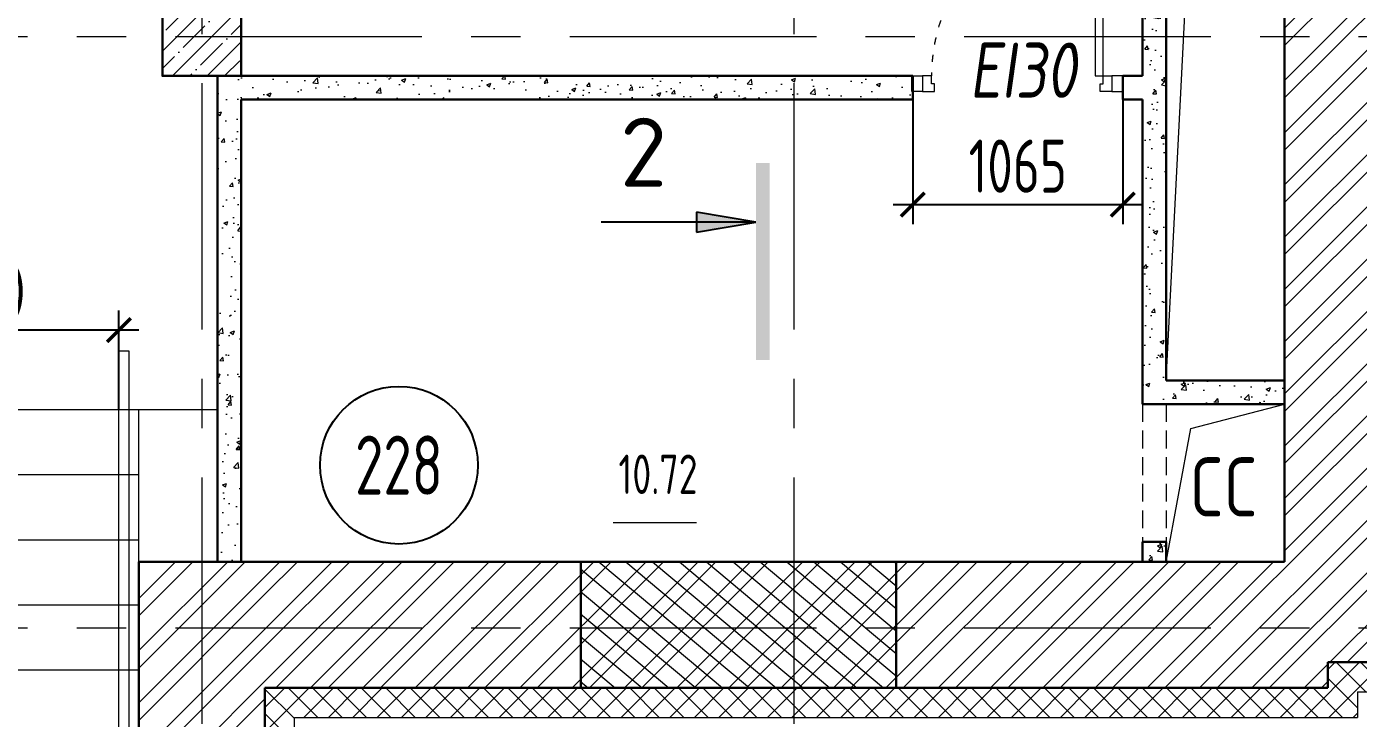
# Model space of a CAD drawing. Header units: millimetres. Extents: x -354900 to 8840672, y 0 to 292181.
# Drawn here: x -66184 to -59431, y 91141 to 94651 of the extents above; entities that cross this region are included whole.
import ezdxf
from ezdxf import colors
from ezdxf.entities.mleader import LeaderData, LeaderLine
from ezdxf.enums import TextEntityAlignment as Align
from ezdxf.math import Vec2, Vec3

# ---------------------------------------------------------------- set-up
doc = ezdxf.new("R2010")
doc.units = ezdxf.units.MM
doc.header["$MEASUREMENT"] = 0
for name, pattern in [('ACAD_ISO03W100', [30, 12, -18]), ('ADSK_Штрих_ш3 п1_5', [4.5, 3, -1.5]), ('CENTER', [2, 1.25, -0.25, 0.25, -0.25])]:
    doc.linetypes.add(name, pattern=pattern)
doc.layers.get('0').update_dxf_attribs({"color": 250, "lineweight": 9})
for name, color, linetype, lineweight in [('!!!_АР_перегородки блоки', 7, 'Continuous', 5), ('АР_Двери', 5, 'Continuous', 18), ('АР_Колонны', 5, 'Continuous', 30), ('АР_Колонны Штрих', 250, 'Continuous', 5), ('АР_Лестницы', 250, 'Continuous', 15), ('АР_Лестницы ограждения', 86, 'Continuous', 13), ('АР_Маркер экспликации', 239, 'Continuous', 13), ('АР_Навесной фасад', 5, 'Continuous', 5), ('АР_Номер помещения', 1, 'Continuous', 25), ('АР_Оси', 193, 'Continuous', 9), ('АР_Отметки', 250, 'Continuous', 15), ('АР_Перегородки газоблок', 165, 'Continuous', 30), ('АР_Перегородки газоблок_Штрих', 165, 'Continuous', 5), ('АР_Помещения_площадь', 19, 'Continuous', 9), ('АР_Размеры дверей', 15, 'Continuous', 0), ('АР_Разрезы', 175, 'Continuous', 9), ('АР_Сущ Несущая стена', 202, 'Continuous', 30), ('АР_тонкая линия', 250, 'Continuous', 0), ('АР_Утеплитель', 250, 'Continuous', 9), ('АР_Штриховка кирпич', 250, 'Continuous', 9)]:
    doc.layers.add(name, color=color, linetype=linetype, lineweight=lineweight)
doc.layers.add('АР_Отверстия', color=251, linetype='Continuous')
doc.layers.add('Тонкая', color=7, linetype='Continuous')
doc.layers.add('АР_ПБ_Двери', color=7, linetype='Continuous', lineweight=15, true_color=0xdb0000)
doc.styles.add('ICOCPEUR', font='isocpeur.ttf')
doc.styles.add('ISOCPEUR', font='isocpeur.ttf', dxfattribs={"width": 0.7})
doc.styles.add('METRO-STYLE', font='isocpeur.ttf', dxfattribs={"width": 0.9, "oblique": 15})
doc.styles.get("Standard").update_dxf_attribs({"font": 'isocpeur.ttf'})
doc.styles.add('Архитект', font='isocpeur.ttf', dxfattribs={"width": 0.8, "oblique": 8})
doc.dimstyles.new('R_100', dxfattribs={"dimtxt": 270, "dimasz": 120, "dimexe": 100, "dimexo": 0, "dimgap": 60, "dimtad": 1, "dimdec": 0, "dimrnd": 5, "dimzin": 0, "dimdsep": 46, "dimtxsty": 'ISOCPEUR', "dimblk": 'ARCHTICK', "dimcen": 0, "dimdle": 100, "dimclrd": 256, "dimclre": 256, "dimclrt": 256, "dimadec": 0, "dimazin": 0, "dimtfac": 2, "dimtdec": 0, "dimtofl": 0, "dimtmove": 1, "dimatfit": 3, "dimfxl": 1, "dimtvp": 3, "dimtolj": 1, "dimtzin": 0, "dimarcsym": 0})
pattern_1 = [(45, (-1028542.36, 164822.8), (-132.58252, 132.58252), []), (45, (-1028453.97, 164822.8), (-132.58252, 132.58252), [])]
pattern_2 = [(50, (-100, 0), (215.17805, -18.82564), [22.5, -247.5]), (355, (-100, 0), (-41.6254, 225.65764), [18, -198]), (100.45144, (-82.07, -1.57), (173.55265, 206.832), [19.12206, -210.34263]), (46.1842, (-100, 60), (320.1724, -49.6558), [33.75, -371.25]), (96.63564, (-73.32, 55.86), (280.3986, 292.2356), [28.6831, -315.5141]), (351.18416, (-100, 60), (280.3986, 292.2356), [27, -297]), (21, (-70, 45), (179.07212, -120.78567), [22.5, -247.5]), (326, (-70, 45), (72.9946, 217.545), [18, -198]), (71.45144, (-55.08, 34.93), (252.0667, 96.75935), [19.12206, -210.34263]), (37.5, (-100, 0), (3.647957, 99.868156), [0, -195.6, 0, -201, 0, -198.75]), (7.5, (-100, 0), (78.92086, 118.32351), [0, -114.6, 0, -191.1, 0, -75.75]), (327.5, (-166.9, 0), (160.14673, -6.76646), [0, -75, 0, -234, 0, -310.5]), (317.5, (-196.9, 0), (174.95585, 30.0315), [0, -97.5, 0, -155.4, 0, -220.5])]

# ---------------------------------------------------------------- blocks, each defined once
blk = doc.blocks.new('*U35')
for points in [[(0, 0), (0, -80), (55, -80), (55, 0), (0, 0)], [(55, -80), (55, 0), (115, 0), (115, -40), (100, -40), (100, -80), (55, -80)], [(1015, -80), (1015, 0), (955, 0), (955, -40), (970, -40), (970, -80), (1015, -80)], [(1070, 0), (1070, -80), (1015, -80), (1015, 0), (1070, 0)]]:
    blk.add_lwpolyline(points)
blk.add_lwpolyline([(100, -80), (100, -950), (140, -950), (140, -80)], close=True)
at = {"linetype": 'ACAD_ISO03W100', "ltscale": 3}
blk.add_arc((100, -80), 870, 270, 0, dxfattribs=at)
blk = doc.blocks.new('*U36')
at = {"layer": 'АР_Номер помещения', "color": 7}
blk.add_circle((-17213.8, 795.1), 400, dxfattribs=at)
at = {"layer": 'АР_Помещения_площадь', "color": 7}
blk.add_line((-15704.7, 502.4), (-16127, 502.4), dxfattribs=at)
at = {"color": 7, "style": 'ISOCPEUR', "width": 0.7, "flags": 1}
blk.add_attdef('КАТЕГОРИЯ', (-499.2, -2092.2), '', height=250, dxfattribs=at)
at = {"layer": 'АР_Номер помещения', "color": 7, "style": 'ISOCPEUR', "width": 0.7}
blk.add_attdef('НОМЕР_ПОМЕЩЕНИЯ', text='', height=300, dxfattribs=at).set_placement((-17213.8, 795.1), align=Align.MIDDLE_CENTER)
at = {"layer": 'АР_Помещения_площадь', "color": 7, "lineweight": 30, "width": 0.7, "flags": 104}
blk.add_attdef('ИМЯ_ПОМЕЩЕНИЯ', text='', height=100, dxfattribs=at).set_placement((129.6, 1300.5), align=Align.MIDDLE_CENTER)
at = {"layer": 'АР_Помещения_площадь', "color": 7, "style": 'ISOCPEUR', "width": 0.7}
blk.add_attdef('ПЛОЩАДЬ_ПОМЕЩЕНИЯ', text='', height=200, dxfattribs=at).set_placement((-15699.8, 749), align=Align.MIDDLE_RIGHT)
blk = doc.blocks.new('_ArchTick')
at = {"color": 0, "linetype": 'ByBlock', "const_width": 0.15}
blk.add_lwpolyline([(-0.5, -0.5), (0.5, 0.5)], dxfattribs=at)
blk = doc.blocks.new('*D485')
at = {"layer": 'АР_Размеры дверей', "lineweight": -2, "ltscale": 100, "transparency": 16777216}
for p, q in [((-61690.4, 94280.8), (-61690.4, 93647.9)), ((-60625.4, 94280.5), (-60625.4, 93647.9)), ((-61790.4, 93747.9), (-60525.4, 93747.9))]:
    blk.add_line(p, q, dxfattribs=at)
at = {"layer": 'АР_Размеры дверей', "lineweight": -2, "ltscale": 100, "transparency": 16777216, "xscale": 120, "yscale": 120, "zscale": 120, "rotation": 180}
blk.add_blockref('_ArchTick', (-61690.4, 93747.9), dxfattribs=at)
at = {"layer": 'АР_Размеры дверей', "lineweight": -2, "ltscale": 100, "transparency": 16777216, "xscale": 120, "yscale": 120, "zscale": 120}
blk.add_blockref('_ArchTick', (-60625.4, 93747.9), dxfattribs=at)
at = {"layer": 'АР_Размеры дверей', "ltscale": 100, "transparency": 16777216, "insert": (-61157.9, 93942.9), "char_height": 270, "attachment_point": 5, "style": 'ISOCPEUR'}
blk.add_mtext('\\A1;1065', dxfattribs=at)
blk = doc.blocks.new('A$C60573c2e')
at = {"layer": 'АР_Разрезы', "ltscale": 100}
h = blk.add_hatch(color=5, dxfattribs=at)
h.dxf.hatch_style = 1
h.paths.add_polyline_path([(20809.5, -37642.3), (20879.5, -37642.3), (20879.5, -36642.3), (20809.5, -36642.3)])
h.paths.add_polyline_path([(20509.1, -36992.5), (20809.5, -36942.3), (20509.1, -36942.3)])
h.paths.add_polyline_path([(20509.1, -36942.3), (20809.5, -36942.3), (20509.1, -36892)])
at = {"layer": 'АР_Разрезы', "color": 5, "lineweight": 25, "ltscale": 100}
for p, q in [((20809.5, -36942.3), (20509.1, -36892)), ((20509.1, -36892), (20509.1, -36992.5)), ((20509.1, -36992.5), (20809.5, -36942.3))]:
    blk.add_line(p, q, dxfattribs=at)
at = {"layer": 'АР_Разрезы', "color": 5, "lineweight": 25, "ltscale": 100, "elevation": 0}
blk.add_lwpolyline([(20809.5, -36942.3), (20025.8, -36942.3)], dxfattribs=at)
at = {"layer": 'АР_Разрезы', "color": 5, "lineweight": 25, "ltscale": 100, "insert": (20359.5, -36412.7), "char_height": 350, "width": 583.333, "attachment_point": 3, "style": 'METRO-STYLE'}
blk.add_mtext('{\\Q0;\\W1;2}', dxfattribs=at)
blk = doc.blocks.new('_DotSmall')
at = {"color": 0, "linetype": 'ByBlock', "const_width": 0.5}
blk.add_lwpolyline([(-0.0625, 0, 1), (0.0625, 0, 1)], format="xyb", close=True, dxfattribs=at)
blk = doc.blocks.new('*D597')
at = {"layer": 'АР_Размеры дверей', "lineweight": -2, "ltscale": 100, "transparency": 16777216}
for p, q in [((-67168.3, 92674.6), (-67168.3, 93210.4)), ((-65715.9, 92705.7), (-65715.9, 93210.4)), ((-65615.9, 93110.4), (-67268.3, 93110.4))]:
    blk.add_line(p, q, dxfattribs=at)
at = {"layer": 'АР_Размеры дверей', "lineweight": -2, "ltscale": 100, "transparency": 16777216, "xscale": 120, "yscale": 120, "zscale": 120, "rotation": 180}
blk.add_blockref('_ArchTick', (-67168.3, 93110.4), dxfattribs=at)
at = {"layer": 'АР_Размеры дверей', "lineweight": -2, "ltscale": 100, "transparency": 16777216, "xscale": 120, "yscale": 120, "zscale": 120}
blk.add_blockref('_ArchTick', (-65715.9, 93110.4), dxfattribs=at)
at = {"layer": 'АР_Размеры дверей', "ltscale": 100, "transparency": 16777216, "insert": (-66442.1, 93305.4), "char_height": 270, "attachment_point": 5, "style": 'ISOCPEUR'}
blk.add_mtext('\\A1;1450', dxfattribs=at)

msp = doc.modelspace()

# ---------------------------------------------------------------- hatches: boundary and pattern name
at = {"layer": '!!!_АР_перегородки блоки', "lineweight": 5, "ltscale": 20, "true_color": 0x000000}
h = msp.add_hatch(dxfattribs=at)
h.set_pattern_fill('ANSI31', color=18, scale=700, angle=95, style=0)
h.paths.add_polyline_path([(-61774.6, 91935.7), (-63374.7, 91935.7), (-63374.7, 91295.7), (-61774.6, 91295.7)])
at = {"layer": 'АР_Колонны Штрих', "ltscale": 100}
h = msp.add_hatch(dxfattribs=at)
h.set_pattern_fill('ANSI35', color=256, scale=500)
h.set_pattern_definition([(45, (-1022547.86, 134672.16), (-88.388348, 88.388348), []), (45, (-1022459.47, 134672.16), (-88.388348, 88.388348), [156.25, -31.25, 0, -31.25])])
h.paths.add_polyline_path([(-65095.8, 94800.7), (-65495.8, 94800.7), (-65495.8, 94400.7), (-65095.8, 94400.7)])
at = {"layer": 'АР_Перегородки газоблок_Штрих', "ltscale": 100}
h = msp.add_hatch(dxfattribs=at)
h.set_pattern_fill('AR-CONC', color=256, scale=30)
h.set_pattern_definition(pattern_2)
h.paths.add_polyline_path([(-59805.7, 97135.7), (-60525.2, 97135.7), (-60525.2, 94600.7), (-60405.2, 94600.7), (-60405.2, 96891.4), (-59805.7, 96891.4)])
h = msp.add_hatch(dxfattribs=at)
h.set_pattern_fill('AR-CONC', color=256, scale=30)
h.set_pattern_definition(pattern_2)
h.paths.add_polyline_path([(-60405.2, 94600.7), (-60525.2, 94600.7), (-60525.2, 93122.6), (-60525.2, 93002.6), (-60525.2, 92735.6), (-60405.2, 92735.6)])
h = msp.add_hatch(dxfattribs=at)
h.set_pattern_fill('AR-CONC', color=256, scale=30)
h.set_pattern_definition([(50, (0, 0), (215.17805, -18.82564), [22.5, -247.5]), (355, (0, 0), (-41.6254, 225.65764), [18, -198]), (100.45144, (17.93, -1.57), (173.55265, 206.832), [19.12206, -210.34263]), (46.1842, (0, 60), (320.1724, -49.6558), [33.75, -371.25]), (96.63564, (26.68, 55.86), (280.3986, 292.2356), [28.6831, -315.5141]), (351.18416, (0, 60), (280.3986, 292.2356), [27, -297]), (21, (30, 45), (179.07212, -120.78567), [22.5, -247.5]), (326, (30, 45), (72.9946, 217.545), [18, -198]), (71.45144, (44.92, 34.93), (252.0667, 96.75935), [19.12206, -210.34263]), (37.5, (0, 0), (3.647957, 99.868156), [0, -195.6, 0, -201, 0, -198.75]), (7.5, (0, 0), (78.92086, 118.32351), [0, -114.6, 0, -191.1, 0, -75.75]), (327.5, (-66.9, 0), (160.14673, -6.76646), [0, -75, 0, -234, 0, -310.5]), (317.5, (-96.9, 0), (174.95585, 30.0315), [0, -97.5, 0, -155.4, 0, -220.5])])
h.paths.add_polyline_path([(-65095.8, 94280.7), (-61690.4, 94280.9), (-61690.4, 94400.9), (-65215.8, 94400.7), (-65215.8, 92976.4), (-65215.8, 91935.7), (-65095.8, 91935.7)])
h = msp.add_hatch(dxfattribs=at)
h.set_pattern_fill('AR-CONC', color=256, scale=30)
h.set_pattern_definition([(50, (0.003, -1545.09), (215.17805, -18.82564), [22.5, -247.5]), (355, (0.003, -1545.1), (-41.6254, 225.65764), [18, -198]), (100.45144, (17.93, -1546.66), (173.55265, 206.832), [19.12206, -210.34263]), (46.1842, (0.003, -1485.1), (320.1724, -49.6558), [33.75, -371.25]), (96.63564, (26.68, -1489.23), (280.3986, 292.2356), [28.6831, -315.5141]), (351.18416, (0.003, -1485.1), (280.3986, 292.2356), [27, -297]), (21, (30, -1500.09), (179.07212, -120.78567), [22.5, -247.5]), (326, (30, -1500.1), (72.9946, 217.545), [18, -198]), (71.45144, (44.93, -1510.16), (252.0667, 96.75935), [19.12206, -210.34263]), (37.5, (0.003, -1545.09), (3.647957, 99.868156), [0, -195.6, 0, -201, 0, -198.75]), (7.5, (0.003, -1545.09), (78.92086, 118.32351), [0, -114.6, 0, -191.1, 0, -75.75]), (327.5, (-66.9, -1545.09), (160.14673, -6.76646), [0, -75, 0, -234, 0, -310.5]), (317.5, (-96.9, -1545.09), (174.95585, 30.0315), [0, -97.5, 0, -155.4, 0, -220.5])])
h.paths.add_polyline_path([(-59805.7, 92855.8), (-60405.2, 92855.7), (-60405.2, 92735.6), (-59805.7, 92735.7)])
h = msp.add_hatch(dxfattribs=at)
h.set_pattern_fill('AR-CONC', color=256, scale=30)
h.set_pattern_definition([(50, (-120.04, -2365.12), (215.17805, -18.82564), [22.5, -247.5]), (355, (-120.04, -2365.12), (-41.6254, 225.65764), [18, -198]), (100.45144, (-102.1, -2366.69), (173.55265, 206.832), [19.12206, -210.34263]), (46.1842, (-120.04, -2305.12), (320.1724, -49.6558), [33.75, -371.25]), (96.63564, (-93.36, -2309.25), (280.3986, 292.2356), [28.6831, -315.5141]), (351.18416, (-120.04, -2305.1), (280.3986, 292.2356), [27, -297]), (21, (-90.04, -2320.12), (179.07212, -120.78567), [22.5, -247.5]), (326, (-90.04, -2320.12), (72.9946, 217.545), [18, -198]), (71.45144, (-75.12, -2330.18), (252.0667, 96.75935), [19.12206, -210.34263]), (37.5, (-120.04, -2365.12), (3.647957, 99.868156), [0, -195.6, 0, -201, 0, -198.75]), (7.5, (-120.04, -2365.12), (78.92086, 118.32351), [0, -114.6, 0, -191.1, 0, -75.75]), (327.5, (-186.94, -2365.12), (160.14673, -6.76646), [0, -75, 0, -234, 0, -310.5]), (317.5, (-216.94, -2365.12), (174.95585, 30.0315), [0, -97.5, 0, -155.4, 0, -220.5])])
h.paths.add_polyline_path([(-60405.2, 92035.7), (-60525.3, 92035.7), (-60525.3, 91935.7), (-60405.2, 91935.7)])
at = {"layer": 'АР_Утеплитель', "ltscale": 100}
h = msp.add_hatch(dxfattribs=at)
h.set_pattern_fill('ANSI37', color=256, scale=700)
h.set_pattern_definition([(45, (-1021962.33, 104359.21), (-61.871843, 61.871843), []), (135, (-1021962.33, 104359.21), (-61.871843, -61.871843), [])])
h.paths.add_polyline_path([(-61881.1, 102944.5), (-62031.1, 102944.5), (-62035.9, 102375.7), (-58905.9, 102375.7), (-58905.9, 99445.7), (-55785.7, 99445.7), (-55785.7, 91425.7), (-59585.9, 91425.7), (-59585.9, 91295.7), (-64975.9, 91295.7), (-64975.9, 82685.7), (-60000.7, 82685.7), (-60000.7, 86650.7), (-25200.7, 86650.7), (-25200.7, 82685.7), (-14700.7, 82685.7), (-14700.7, 64815.7), (-8350.7, 64815.7), (-8350.7, 55105.7), (-21450.7, 55105.7), (-21450.7, 61455.7), (-29330.7, 61455.7), (-29330.7, 66645.7), (-37866, 66645.7), (-37866, 66245.7), (-37716, 66245.7), (-37716, 66495.7), (-29480.7, 66495.7), (-29480.7, 61305.7), (-21600.7, 61305.7), (-21600.7, 54955.7), (-8200.7, 54955.7), (-8200.7, 64965.7), (-14550.7, 64965.7), (-14550.7, 82835.7), (-25050.7, 82835.7), (-25050.7, 86800.7), (-60150.7, 86800.7), (-60150.7, 82835.7), (-64825.9, 82835.7), (-64825.9, 91145.7), (-59435.9, 91145.7), (-59435.9, 91275.7), (-55635.7, 91275.7), (-55635.7, 99595.7), (-58755.9, 99595.7), (-58755.9, 102525.7), (-61885.9, 102525.7)])
h.paths.add_polyline_path([(-62035.9, 104584.5), (-61885.9, 104584.5), (-61885.9, 105725.9), (-61735.9, 105725.9), (-61735.9, 105875.9), (-62035.9, 105875.9)])
at = {"layer": 'АР_Штриховка кирпич', "ltscale": 100}
h = msp.add_hatch(dxfattribs=at)
h.set_pattern_fill('ANSI32', color=256, scale=500)
h.set_pattern_definition(pattern_1)
h.paths.add_polyline_path([(-59585.9, 91425.7), (-55785.7, 91425.7), (-55785.7, 98935.7), (-56295.8, 98935.7), (-56295.8, 91935.7), (-59295.7, 91935.7), (-59295.8, 97486.6), (-59805.7, 97486.6), (-59805.7, 91935.7), (-64975.9, 91935.7), (-64975.9, 91295.7), (-59585.9, 91295.7)])
h = msp.add_hatch(dxfattribs=at)
h.set_pattern_fill('ANSI32', color=256, scale=500)
h.set_pattern_definition(pattern_1)
h.paths.add_polyline_path([(-64975.9, 91935.7), (-65615.9, 91935.7), (-65615.8, 82685.8), (-64975.8, 82685.6), (-64975.9, 91294.9), (-64975.9, 91296.5)])

# ---------------------------------------------------------------- linework, layer by layer
for p, q in [((-60527.2, 92734.1), (-60434.2, 92734.1)), ((-60527.2, 92035.9), (-60434.2, 92035.9))]:
    msp.add_line(p, q)
at = {"linetype": 'ADSK_Штрих_ш3 п1_5', "ltscale": 30}
for p, q in [((-60525.2, 92735.6), (-60525.2, 92035.7)), ((-60405.2, 92735.6), (-60405.2, 92035.7))]:
    msp.add_line(p, q, dxfattribs=at)
at = {"layer": 'АР_Колонны', "ltscale": 100}
msp.add_lwpolyline([(-65495.8, 94800.7), (-65095.8, 94800.7), (-65095.8, 94400.7), (-65495.8, 94400.7)], close=True, dxfattribs=at)
at = {"layer": 'АР_Лестницы', "color": 18, "ltscale": 50, "true_color": 0x000000}
for p, q in [((-65215.8, 92705.7), (-76975.9, 92705.7)), ((-65615.9, 92375.7), (-67168.3, 92375.7)), ((-65615.9, 92045.7), (-67168.3, 92045.7)), ((-65615.9, 91715.7), (-76975.9, 91715.7)), ((-65615.9, 91385.7), (-67168.3, 91385.7))]:
    msp.add_line(p, q, dxfattribs=at)
at = {"layer": 'АР_Лестницы', "ltscale": 50}
msp.add_lwpolyline([(-65615.9, 91935.7), (-65615.9, 92705.7)], dxfattribs=at)
at = {"layer": 'АР_Лестницы ограждения', "ltscale": 100}
msp.add_lwpolyline([(-65715.9, 90772.2), (-65715.9, 93005.7), (-65665.9, 93005.7), (-65665.9, 90782.6)], dxfattribs=at)
at = {"layer": 'АР_Навесной фасад', "ltscale": 100}
for p, q in [((-59435.9, 91275.7), (-55635.7, 91275.7)), ((-64825.9, 91145.7), (-59435.9, 91145.7)), ((-64825.9, 82835.7), (-64825.9, 91145.7))]:
    msp.add_line(p, q, dxfattribs=at)
at = {"layer": 'АР_Навесной фасад', "color": 18, "ltscale": 100, "true_color": 0x000000}
msp.add_lwpolyline([(-59435.9, 91275.7), (-59435.9, 91145.7)], dxfattribs=at)
at = {"layer": 'АР_Оси', "linetype": 'CENTER', "ltscale": 1000}
for p, q in [((-65295.8, 134363.2), (-65295.8, 78630.8)), ((-62295.8, 134363.2), (-62293.1, 78680.8)), ((-89429.5, 94600.7), (-6251.1, 94600.7)), ((-89429.5, 91600.7), (-6251.1, 91600.7))]:
    msp.add_line(p, q, dxfattribs=at)
at = {"layer": 'АР_Перегородки газоблок', "ltscale": 100}
for p, q in [((-60525.2, 92735.6), (-60525.2, 94280.7)), ((-60525.2, 92735.6), (-60405.2, 92735.6)), ((-60525.2, 91935.7), (-60525.2, 92035.7)), ((-60525.2, 92035.7), (-60405.2, 92035.7))]:
    msp.add_line(p, q, dxfattribs=at)
for points in [[(-60525.2, 94400.8), (-60525.2, 97135.7), (-59805.7, 97135.7)], [(-59805.7, 96885.7), (-60405.2, 96885.7), (-60405.2, 92855.7)], [(-65215.8, 94400.7), (-65215.8, 92643.5)], [(-65095.8, 94400.7), (-61690.4, 94400.8)], [(-61690.4, 94400.8), (-61690.4, 94280.8)], [(-60625.4, 94280.8), (-60625.4, 94400.8)], [(-60625.4, 94400.8), (-60525.2, 94400.8)], [(-61690.4, 94280.8), (-65095.8, 94280.7)], [(-65095.8, 94280.7), (-65095.8, 91935.7)], [(-60525.2, 94280.7), (-60625.4, 94280.8)], [(-59805.8, 93565.8), (-59805.8, 93685.8)], [(-65215.8, 92856.4), (-65215.8, 91935.7)], [(-59805.8, 92855.7), (-60405.2, 92855.7)], [(-60405.2, 92735.6), (-59805.7, 92735.7)], [(-60405.2, 92035.7), (-60405.2, 91935.7)]]:
    msp.add_lwpolyline(points, dxfattribs=at)
at = {"layer": 'АР_Сущ Несущая стена', "ltscale": 100}
for p, q in [((-59805.7, 91935.7), (-59805.7, 97486.6)), ((-65615.9, 91935.7), (-59805.7, 91935.7)), ((-65615.9, 82685.7), (-65615.9, 91935.7)), ((-59585.9, 91425.7), (-55785.7, 91425.7)), ((-64975.9, 91295.7), (-59585.9, 91295.7)), ((-64975.9, 82685.7), (-64975.9, 91295.7))]:
    msp.add_line(p, q, dxfattribs=at)
msp.add_lwpolyline([(-63374.6, 91295.7), (-61774.6, 91295.7), (-61774.6, 91935.7), (-63374.6, 91935.7)], close=True, dxfattribs=at)
msp.add_lwpolyline([(-59585.9, 91425.7), (-59585.9, 91295.7)], dxfattribs=at)
at = {"layer": 'АР_тонкая линия', "color": 18, "ltscale": 100, "true_color": 0x000000}
for points in [[(-60405.2, 92855.7), (-60210.8, 96671.4), (-59805.7, 96881.6)], [(-60405.2, 91935.7), (-60279.7, 92611.8), (-59805.7, 92735.6)]]:
    msp.add_lwpolyline(points, dxfattribs=at)

# ---------------------------------------------------------------- block references
at = {"layer": 'АР_Двери', "rotation": 180}
msp.add_blockref('*U35', (-60625.4, 94320.8), dxfattribs=at)
at = {"layer": 'АР_Маркер экспликации', "color": 7}
ref = msp.add_blockref('*U36', (-47082.1, 91630.3), dxfattribs=at)
ref.add_attrib('НОМЕР_ПОМЕЩЕНИЯ', '228', dxfattribs={"layer": 'АР_Номер помещения', "color": 7, "height": 300, "style": 'ISOCPEUR', "width": 0.7}).set_placement((-64295.9, 92425.5), align=Align.MIDDLE_CENTER)
ref.add_attrib('ПЛОЩАДЬ_ПОМЕЩЕНИЯ', '10.72', dxfattribs={"layer": 'АР_Помещения_площадь', "color": 7, "height": 200, "style": 'ISOCPEUR', "width": 0.7}).set_placement((-62781.9, 92379.3), align=Align.MIDDLE_RIGHT)
at = {"layer": 'Тонкая', "color": 31, "ltscale": 100, "true_color": 0xfecc66}
msp.add_blockref('A$C60573c2e', (-83295.8, 130600.7), dxfattribs=at)

# ---------------------------------------------------------------- texts
at = {"layer": 'АР_Отверстия', "ltscale": 100, "insert": (-60114.5, 92315.1), "char_height": 300, "attachment_point": 5, "line_spacing_factor": 0.7, "style": 'ICOCPEUR'}
msp.add_mtext('\\A1;{\\W0.8;CC}', dxfattribs=at)
at = {"layer": 'АР_ПБ_Двери', "lineweight": 35, "style": 'Архитект', "oblique": 8, "width": 0.8}
msp.add_text('EI30', height=280, dxfattribs=at).set_placement((-61403.4, 94289.6))

# ---------------------------------------------------------------- dimensions: what is measured, and where the dimension line sits
at = {"layer": 'АР_Размеры дверей', "ltscale": 100}
for base, p1, p2, picture, middle in [((-60625.4, 93747.9), (-61690.4, 94280.8), (-60625.4, 94280.5), '*D485', (-61157.9, 93942.9)), ((-67168.3, 93110.4), (-65715.9, 92705.7), (-67168.3, 92674.6), '*D597', (-66442.1, 93305.4))]:
    dim = msp.add_linear_dim(base=base, p1=p1, p2=p2, dimstyle='R_100', override={"dimpost": '\\X', "dimfxl": 2.5, "dimarcsym": 2}, dxfattribs=at)
    dim.commit()
    dim.dimension.update_dxf_attribs({"geometry": picture, "text_midpoint": middle})

# ---------------------------------------------------------------- leaders
at = {"layer": 'АР_Отметки'}
ml = msp.add_multileader_mtext('Standard', dxfattribs=at)
ml.set_content('+4,200', color=256, style='ISOCPEUR')
ml.set_leader_properties(color=256, linetype='Continuous', lineweight=-1)
ml.set_arrow_properties(name='DOTSMALL')
ml.build(insert=Vec2(0, 0))
ml.multileader.update_dxf_attribs({"has_text_frame": 1, "text_left_attachment_type": 4, "text_right_attachment_type": 4, "dogleg_length": 100, "arrow_head_size": 180})
ctx = ml.context
ctx.base_point, ctx.char_height, ctx.arrow_head_size, ctx.landing_gap_size, ctx.plane_origin = Vec3(-63316, 113979.6), 250, 180, 50, Vec3(-63397.4, 112712.1)
ctx.left_attachment, ctx.right_attachment = 4, 4
notes = []
notes.append((ctx, [(0, (0, 0, 0), (0, 0), (1, 0), 1, [])]))
ctx.mtext.insert, ctx.mtext.width, ctx.mtext.line_spacing_style, ctx.mtext.flow_direction = Vec3(-63266, 114313), 852.697, 2, 5
ml = msp.add_multileader_mtext('Standard', dxfattribs=at)
ml.set_content('+4,200', color=256, style='ISOCPEUR')
ml.set_leader_properties(color=256, linetype='Continuous', lineweight=-1)
ml.set_arrow_properties(name='DOTSMALL')
ml.build(insert=Vec2(0, 0))
ml.multileader.update_dxf_attribs({"has_text_frame": 1, "text_left_attachment_type": 4, "text_right_attachment_type": 4, "dogleg_length": 100, "arrow_head_size": 180})
ctx = ml.context
ctx.base_point, ctx.char_height, ctx.arrow_head_size, ctx.landing_gap_size, ctx.plane_origin = Vec3(-65007.6, 97761.7), 250, 180, 50, Vec3(-62416.9, 95494.7)
ctx.left_attachment, ctx.right_attachment = 4, 4
notes.append((ctx, [(0, (0, 0, 0), (0, 0), (1, 0), 1, [])]))
ctx.mtext.insert, ctx.mtext.width, ctx.mtext.line_spacing_style, ctx.mtext.flow_direction = Vec3(-64957.6, 98095.1), 852.697, 2, 5
ml = msp.add_multileader_mtext('Standard', dxfattribs=at)
ml.set_content('+4,200', color=256, style='ISOCPEUR')
ml.set_leader_properties(color=256, linetype='Continuous', lineweight=-1)
ml.set_arrow_properties(name='DOTSMALL')
ml.build(insert=Vec2(0, 0))
ml.multileader.update_dxf_attribs({"has_text_frame": 1, "text_left_attachment_type": 4, "text_right_attachment_type": 4, "dogleg_length": 100, "arrow_head_size": 180})
ctx = ml.context
ctx.base_point, ctx.char_height, ctx.arrow_head_size, ctx.landing_gap_size, ctx.plane_origin = Vec3(-73245.9, 93375.5), 250, 180, 50, Vec3(-73185.7, 92183.9)
ctx.left_attachment, ctx.right_attachment = 4, 4
notes.append((ctx, [(0, (0, 0, 0), (0, 0), (1, 0), 1, [])]))
ctx.mtext.insert, ctx.mtext.width, ctx.mtext.line_spacing_style, ctx.mtext.flow_direction = Vec3(-73195.9, 93708.9), 852.697, 2, 5
ml = msp.add_multileader_mtext('Standard', dxfattribs=at)
ml.set_content('+4,590', color=256, style='ISOCPEUR')
ml.set_leader_properties(color=256, linetype='Continuous', lineweight=-1)
ml.set_arrow_properties(name='DOTSMALL')
ml.build(insert=Vec2(0, 0))
ml.multileader.update_dxf_attribs({"has_text_frame": 1, "text_left_attachment_type": 4, "text_right_attachment_type": 4, "dogleg_length": 100, "arrow_head_size": 180})
ctx = ml.context
ctx.base_point, ctx.char_height, ctx.arrow_head_size, ctx.landing_gap_size, ctx.plane_origin = Vec3(-73194.1, 92114.7), 250, 180, 50, Vec3(-73275.5, 90847.2)
ctx.left_attachment, ctx.right_attachment = 4, 4
notes.append((ctx, [(0, (0, 0, 0), (0, 0), (1, 0), 1, [])]))
ctx.mtext.insert, ctx.mtext.width, ctx.mtext.line_spacing_style, ctx.mtext.flow_direction = Vec3(-73144.1, 92448.1), 852.697, 2, 5
ml = msp.add_multileader_mtext('Standard', dxfattribs=at)
ml.set_content('+4,980', color=256, style='ISOCPEUR')
ml.set_leader_properties(color=256, linetype='Continuous', lineweight=-1)
ml.set_arrow_properties(name='DOTSMALL')
ml.build(insert=Vec2(0, 0))
ml.multileader.update_dxf_attribs({"has_text_frame": 1, "text_left_attachment_type": 4, "text_right_attachment_type": 4, "dogleg_length": 100, "arrow_head_size": 180})
ctx = ml.context
ctx.base_point, ctx.char_height, ctx.arrow_head_size, ctx.landing_gap_size, ctx.plane_origin = Vec3(-73259, 91044.7), 250, 180, 50, Vec3(-73340.4, 89777.1)
ctx.left_attachment, ctx.right_attachment = 4, 4
notes.append((ctx, [(0, (0, 0, 0), (0, 0), (1, 0), 1, [])]))
ctx.mtext.insert, ctx.mtext.width, ctx.mtext.line_spacing_style, ctx.mtext.flow_direction = Vec3(-73209, 91378), 852.697, 2, 5
for ctx, leaders in notes:
    for number, flags, end, landing, length, lines in leaders:
        leader = LeaderData()
        leader.index, (leader.has_last_leader_line, leader.has_dogleg_vector, leader.attachment_direction) = number, flags
        leader.last_leader_point, leader.dogleg_vector, leader.dogleg_length = Vec3(end), Vec3(landing), length
        for number, points, colour, breaks in lines:
            line = LeaderLine()
            line.index, line.vertices, line.color, line.breaks = number, Vec3.list(points), colors.encode_raw_color(colour), breaks
            leader.lines.append(line)
        ctx.leaders.append(leader)

doc.saveas('drawing.dxf')
